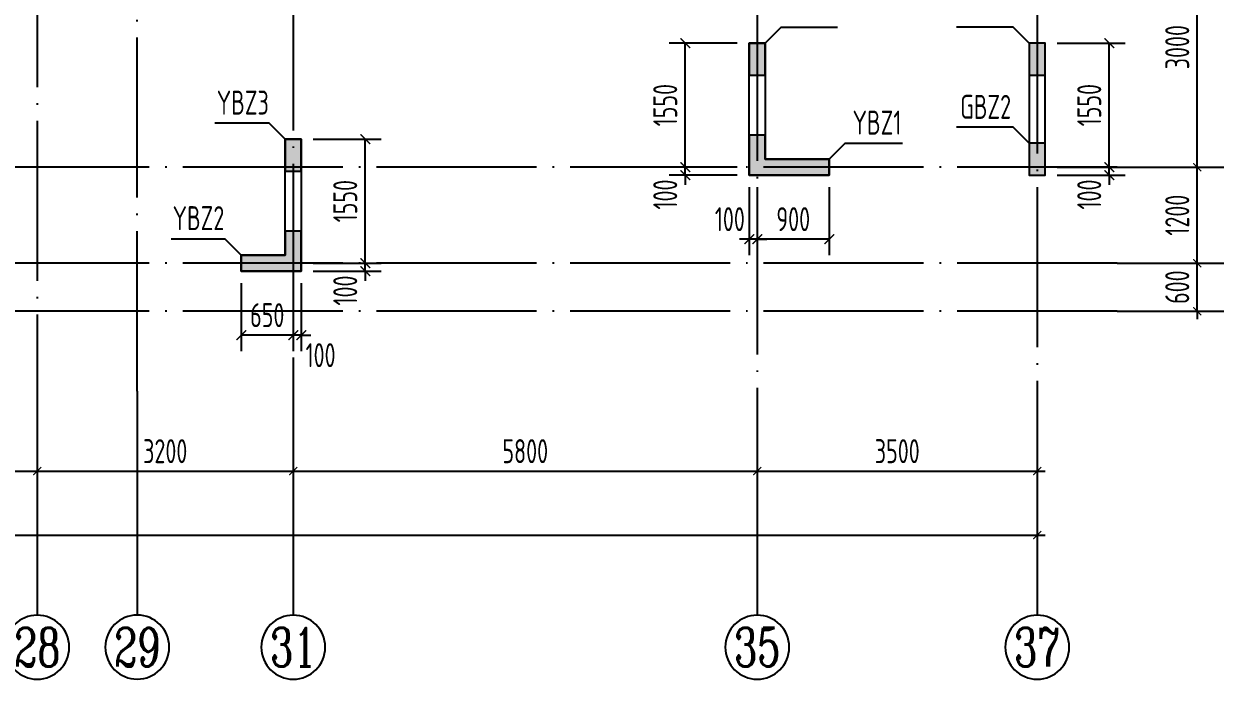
# Model space of a CAD drawing. Extents: x -668857 to 143095, y -247466 to 228182.
# Drawn here: x -289608 to -274717, y 58632 to 66824 of the extents above; entities that cross this region are included whole.
import ezdxf
from ezdxf.enums import TextEntityAlignment as Align

# ---------------------------------------------------------------- set-up
doc = ezdxf.new("R2010")
doc.units = 0
doc.header["$LTSCALE"] = 1000
doc.linetypes.add('DOTE', pattern=[2.42, 2, -0.2, 0.02, -0.2])
doc.layers.get('0').update_dxf_attribs({"linetype": 'CONTINUOUS'})
doc.layers.get('DEFPOINTS').update_dxf_attribs({"linetype": 'CONTINUOUS'})
for name, color, linetype in [('A-AXIS', 1, 'CONTINUOUS'), ('A-DOTE', 10, 'DOTE'), ('AXIS_NUM', 7, 'CONTINUOUS'), ('S-Q墙实线', 6, 'CONTINUOUS'), ('S-Q墙标注', 3, 'CONTINUOUS'), ('S-X详图填充', 252, 'CONTINUOUS'), ('S-X详图实线', 4, 'CONTINUOUS'), ('S-Y一般标注', 3, 'CONTINUOUS'), ('S-Z柱编号', 6, 'CONTINUOUS')]:
    doc.layers.add(name, color=color, linetype=linetype)
doc.styles.add('TSSD_Axis', font='complex.shx', dxfattribs={"width": 0.7, "bigfont": 'hztxt.shx'})
doc.styles.add('TSSD_DIMENSION', font='Tssdeng.shx', dxfattribs={"width": 0.7, "bigfont": 'tssdchn.shx'})
doc.styles.add('TSSD_REIN', font='tssdeng.shx', dxfattribs={"width": 0.7, "height": 300, "bigfont": 'tssdchn.shx'})
doc.styles.add('结构文字', font='zstxt.shx', dxfattribs={"width": 0.7, "bigfont": 'zshz.shx'})
doc.dimstyles.new('STRUCK', dxfattribs={"dimtxt": 400, "dimasz": 121, "dimexe": 200, "dimexo": 150, "dimgap": 115, "dimtad": 1, "dimdec": 0, "dimdsep": 46, "dimtxsty": '结构文字', "dimblk": 'ARCHTICK', "dimcen": 400, "dimclrd": 3, "dimclre": 3, "dimclrt": 7, "dimadec": 0, "dimazin": 0, "dimtfac": 1, "dimtdec": 0, "dimtix": 1, "dimtmove": 2, "dimatfit": 3, "dimldrblk": '_DIMX', "dimfxl": 0, "dimtolj": 1, "dimtzin": 0, "dimarcsym": 0})
doc.dimstyles.new('TSSD_100_100', dxfattribs={"dimtxt": 300, "dimasz": 100, "dimexe": 100, "dimexo": 250, "dimgap": 100, "dimtad": 1, "dimdec": 0, "dimzin": 0, "dimdsep": 46, "dimtxsty": 'TSSD_DIMENSION', "dimblk": 'ARCHTICK', "dimcen": 0, "dimdle": 100, "dimclrt": 7, "dimadec": 0, "dimazin": 0, "dimtfac": 1, "dimtdec": 0, "dimtix": 1, "dimtmove": 2, "dimatfit": 3, "dimldrblk": 'ARCHTICK', "dimfxl": 0, "dimtolj": 1, "dimtzin": 0, "dimarcsym": 0})

# ---------------------------------------------------------------- blocks, each defined once
blk = doc.blocks.new('_ArchTick')
at = {"color": 0, "linetype": 'ByBlock', "const_width": 0.15}
blk.add_lwpolyline([(-0.5, -0.5), (0.5, 0.5)], dxfattribs=at)
blk = doc.blocks.new('*D139')
at = {"layer": 'DEFPOINTS', "color": 0}
for p in [(42100, 3600), (45300, 3600), (45300, 2600)]:
    blk.add_point(p, dxfattribs=at)
at = {"layer": 'S-Y一般标注', "color": 0, "lineweight": -2}
for p, q in [((42100, 3350), (42100, 2500)), ((45300, 3350), (45300, 2500)), ((42000, 2600), (45400, 2600))]:
    blk.add_line(p, q, dxfattribs=at)
at = {"layer": 'S-Y一般标注', "color": 0, "lineweight": -2, "xscale": 100, "yscale": 100, "zscale": 100, "rotation": 180}
blk.add_blockref('_ArchTick', (42100, 2600), dxfattribs=at)
at = {"layer": 'S-Y一般标注', "color": 0, "lineweight": -2, "xscale": 100, "yscale": 100, "zscale": 100}
blk.add_blockref('_ArchTick', (45300, 2600), dxfattribs=at)
at = {"layer": 'S-Y一般标注', "color": 7, "insert": (43700, 2850), "char_height": 300, "attachment_point": 5, "style": 'TSSD_DIMENSION'}
blk.add_mtext('\\A1;3200', dxfattribs=at)
blk = doc.blocks.new('ts_axno')
at = {"color": 0, "linetype": 'ByBlock', "lineweight": -2}
blk.add_circle((0, 0), 0.5, dxfattribs=at)
at = {"color": 0, "linetype": 'ByBlock', "lineweight": -2, "style": 'TSSD_Axis', "width": 0.7}
blk.add_attdef('A', text='', height=0.6, dxfattribs=at).set_placement((0, 0), align=Align.MIDDLE_CENTER)
blk = doc.blocks.new('*D140')
at = {"layer": 'DEFPOINTS', "color": 0}
for p in [(45300, 3600), (51100, 3600), (51100, 2600)]:
    blk.add_point(p, dxfattribs=at)
at = {"layer": 'S-Y一般标注', "color": 0, "lineweight": -2}
for p, q in [((45300, 3350), (45300, 2500)), ((51100, 3350), (51100, 2500)), ((45200, 2600), (51200, 2600))]:
    blk.add_line(p, q, dxfattribs=at)
at = {"layer": 'S-Y一般标注', "color": 0, "lineweight": -2, "xscale": 100, "yscale": 100, "zscale": 100, "rotation": 180}
blk.add_blockref('_ArchTick', (45300, 2600), dxfattribs=at)
at = {"layer": 'S-Y一般标注', "color": 0, "lineweight": -2, "xscale": 100, "yscale": 100, "zscale": 100}
blk.add_blockref('_ArchTick', (51100, 2600), dxfattribs=at)
at = {"layer": 'S-Y一般标注', "color": 7, "insert": (48200, 2850), "char_height": 300, "attachment_point": 5, "style": 'TSSD_DIMENSION'}
blk.add_mtext('\\A1;5800', dxfattribs=at)
blk = doc.blocks.new('*D141')
at = {"layer": 'DEFPOINTS', "color": 0}
for p in [(51100, 3600), (54600, 3600), (54600, 2600)]:
    blk.add_point(p, dxfattribs=at)
at = {"layer": 'S-Y一般标注', "color": 0, "lineweight": -2}
for p, q in [((51100, 3350), (51100, 2500)), ((54600, 3350), (54600, 2500)), ((51000, 2600), (54700, 2600))]:
    blk.add_line(p, q, dxfattribs=at)
at = {"layer": 'S-Y一般标注', "color": 0, "lineweight": -2, "xscale": 100, "yscale": 100, "zscale": 100, "rotation": 180}
blk.add_blockref('_ArchTick', (51100, 2600), dxfattribs=at)
at = {"layer": 'S-Y一般标注', "color": 0, "lineweight": -2, "xscale": 100, "yscale": 100, "zscale": 100}
blk.add_blockref('_ArchTick', (54600, 2600), dxfattribs=at)
at = {"layer": 'S-Y一般标注', "color": 7, "insert": (52850, 2850), "char_height": 300, "attachment_point": 5, "style": 'TSSD_DIMENSION'}
blk.add_mtext('\\A1;3500', dxfattribs=at)
blk = doc.blocks.new('*D142')
at = {"layer": 'DEFPOINTS', "color": 0}
for p in [(4600, 3600), (54600, 3600), (54600, 1800)]:
    blk.add_point(p, dxfattribs=at)
at = {"layer": 'S-Y一般标注', "color": 0, "lineweight": -2}
for p, q in [((4600, 3350), (4600, 1700)), ((54600, 3350), (54600, 1700)), ((4500, 1800), (54700, 1800))]:
    blk.add_line(p, q, dxfattribs=at)
at = {"layer": 'S-Y一般标注', "color": 0, "lineweight": -2, "xscale": 100, "yscale": 100, "zscale": 100, "rotation": 180}
blk.add_blockref('_ArchTick', (4600, 1800), dxfattribs=at)
at = {"layer": 'S-Y一般标注', "color": 0, "lineweight": -2, "xscale": 100, "yscale": 100, "zscale": 100}
blk.add_blockref('_ArchTick', (54600, 1800), dxfattribs=at)
at = {"layer": 'S-Y一般标注', "color": 7, "insert": (29600, 2050), "char_height": 300, "attachment_point": 5, "style": 'TSSD_DIMENSION'}
blk.add_mtext('\\A1;50000', dxfattribs=at)
blk = doc.blocks.new('*D146')
at = {"layer": 'DEFPOINTS', "color": 0}
for p in [(38900, 3600), (42100, 3600), (42100, 2600)]:
    blk.add_point(p, dxfattribs=at)
at = {"layer": 'S-Y一般标注', "color": 0, "lineweight": -2}
for p, q in [((38900, 3350), (38900, 2500)), ((42100, 3350), (42100, 2500)), ((38800, 2600), (42200, 2600))]:
    blk.add_line(p, q, dxfattribs=at)
at = {"layer": 'S-Y一般标注', "color": 0, "lineweight": -2, "xscale": 100, "yscale": 100, "zscale": 100, "rotation": 180}
blk.add_blockref('_ArchTick', (38900, 2600), dxfattribs=at)
at = {"layer": 'S-Y一般标注', "color": 0, "lineweight": -2, "xscale": 100, "yscale": 100, "zscale": 100}
blk.add_blockref('_ArchTick', (42100, 2600), dxfattribs=at)
at = {"layer": 'S-Y一般标注', "color": 7, "insert": (40500, 2850), "char_height": 300, "attachment_point": 5, "style": 'TSSD_DIMENSION'}
blk.add_mtext('\\A1;3200', dxfattribs=at)
blk = doc.blocks.new('*D147')
at = {"layer": 'DEFPOINTS', "color": 0}
for p in [(55600, 5200), (56600, 5200), (55600, 4600)]:
    blk.add_point(p, dxfattribs=at)
at = {"layer": 'S-Y一般标注', "color": 0, "lineweight": -2}
for p, q in [((56600, 5200), (56600, 5300)), ((55850, 5200), (56700, 5200)), ((56600, 4600), (56600, 5200)), ((55850, 4600), (56700, 4600)), ((56600, 4600), (56600, 4500))]:
    blk.add_line(p, q, dxfattribs=at)
at = {"layer": 'S-Y一般标注', "color": 0, "lineweight": -2, "xscale": 100, "yscale": 100, "zscale": 100}
for p, rotation in [((56600, 5200), 270), ((56600, 4600), 90)]:
    blk.add_blockref('_ArchTick', p, dxfattribs=dict(at, rotation=rotation))
at = {"layer": 'S-Y一般标注', "color": 7, "insert": (56350, 4900), "char_height": 300, "attachment_point": 5, "rotation": 90, "style": 'TSSD_DIMENSION'}
blk.add_mtext('\\A1;600', dxfattribs=at)
blk = doc.blocks.new('*D153')
at = {"layer": 'DEFPOINTS', "color": 0}
for p in [(55600, 17150), (57400, 17150), (55600, 4600)]:
    blk.add_point(p, dxfattribs=at)
at = {"layer": 'S-Y一般标注', "color": 0, "lineweight": -2}
for p, q in [((55850, 17150), (57500, 17150)), ((57400, 4500), (57400, 17250)), ((55850, 4600), (57500, 4600))]:
    blk.add_line(p, q, dxfattribs=at)
at = {"layer": 'S-Y一般标注', "color": 0, "lineweight": -2, "xscale": 100, "yscale": 100, "zscale": 100}
for p, rotation in [((57400, 17150), 90), ((57400, 4600), 270)]:
    blk.add_blockref('_ArchTick', p, dxfattribs=dict(at, rotation=rotation))
at = {"layer": 'S-Y一般标注', "color": 7, "insert": (57150, 10875), "char_height": 300, "attachment_point": 5, "rotation": 90, "style": 'TSSD_DIMENSION'}
blk.add_mtext('\\A1;12550', dxfattribs=at)
blk = doc.blocks.new('*D155')
at = {"layer": 'DEFPOINTS', "color": 0}
for p in [(55600, 6400), (56600, 6400), (55600, 5200)]:
    blk.add_point(p, dxfattribs=at)
at = {"layer": 'S-Y一般标注', "color": 0, "lineweight": -2}
for p, q in [((56600, 5100), (56600, 6500)), ((55850, 6400), (56700, 6400)), ((55850, 5200), (56700, 5200))]:
    blk.add_line(p, q, dxfattribs=at)
at = {"layer": 'S-Y一般标注', "color": 0, "lineweight": -2, "xscale": 100, "yscale": 100, "zscale": 100}
for p, rotation in [((56600, 6400), 90), ((56600, 5200), 270)]:
    blk.add_blockref('_ArchTick', p, dxfattribs=dict(at, rotation=rotation))
at = {"layer": 'S-Y一般标注', "color": 7, "insert": (56350, 5800), "char_height": 300, "attachment_point": 5, "rotation": 90, "style": 'TSSD_DIMENSION'}
blk.add_mtext('\\A1;1200', dxfattribs=at)
blk = doc.blocks.new('*D156')
at = {"layer": 'DEFPOINTS', "color": 0}
for p in [(55600, 9400), (56600, 9400), (55600, 6400)]:
    blk.add_point(p, dxfattribs=at)
at = {"layer": 'S-Y一般标注', "color": 0, "lineweight": -2}
for p, q in [((55850, 9400), (56700, 9400)), ((56600, 6300), (56600, 9500)), ((55850, 6400), (56700, 6400))]:
    blk.add_line(p, q, dxfattribs=at)
at = {"layer": 'S-Y一般标注', "color": 0, "lineweight": -2, "xscale": 100, "yscale": 100, "zscale": 100}
for p, rotation in [((56600, 9400), 90), ((56600, 6400), 270)]:
    blk.add_blockref('_ArchTick', p, dxfattribs=dict(at, rotation=rotation))
at = {"layer": 'S-Y一般标注', "color": 7, "insert": (56350, 7900), "char_height": 300, "attachment_point": 5, "rotation": 90, "style": 'TSSD_DIMENSION'}
blk.add_mtext('\\A1;3000', dxfattribs=at)
blk = doc.blocks.new('*D1704')
at = {"layer": 'DEFPOINTS', "color": 0}
for p in [(-276841, 65032), (-276841, 64932), (-276041, 65032)]:
    blk.add_point(p, dxfattribs=at)
at = {"layer": 'S-Q墙标注', "color": 3, "lineweight": -2}
for p, q in [((-276041, 65032), (-276041, 65153)), ((-276691, 65032), (-275841, 65032)), ((-276691, 64932), (-275841, 64932)), ((-276041, 64932), (-276041, 65032)), ((-276041, 64932), (-276041, 64811))]:
    blk.add_line(p, q, dxfattribs=at)
at = {"layer": 'S-Q墙标注', "color": 3, "lineweight": -2, "xscale": 121, "yscale": 121, "zscale": 121}
for p, rotation in [((-276041, 65032), 270), ((-276041, 64932), 90)]:
    blk.add_blockref('_ArchTick', p, dxfattribs=dict(at, rotation=rotation))
at = {"layer": 'S-Q墙标注', "color": 7, "insert": (-276291, 64690), "char_height": 300, "attachment_point": 5, "rotation": 90, "style": 'TSSD_REIN'}
blk.add_mtext('\\A1;100', dxfattribs=at)
blk = doc.blocks.new('_DIMX')
blk.add_line((-150, 0), (150, 0))
at = {"const_width": 50}
blk.add_lwpolyline([(-70, -70), (70, 70)], dxfattribs=at)
blk = doc.blocks.new('*D1705')
at = {"layer": 'DEFPOINTS', "color": 0}
for p in [(-276841, 66582), (-276041, 66582), (-276841, 65032)]:
    blk.add_point(p, dxfattribs=at)
at = {"layer": 'S-Q墙标注', "color": 3, "lineweight": -2}
for p, q in [((-276691, 66582), (-275841, 66582)), ((-276041, 65032), (-276041, 66582)), ((-276691, 65032), (-275841, 65032))]:
    blk.add_line(p, q, dxfattribs=at)
at = {"layer": 'S-Q墙标注', "color": 3, "lineweight": -2, "xscale": 121, "yscale": 121, "zscale": 121}
for p, rotation in [((-276041, 66582), 90), ((-276041, 65032), 270)]:
    blk.add_blockref('_ArchTick', p, dxfattribs=dict(at, rotation=rotation))
at = {"layer": 'S-Q墙标注', "color": 7, "insert": (-276291, 65807), "char_height": 300, "attachment_point": 5, "rotation": 90, "style": 'TSSD_REIN'}
blk.add_mtext('\\A1;1550', dxfattribs=at)
blk = doc.blocks.new('*D1708')
at = {"layer": 'DEFPOINTS', "color": 0}
for p in [(-281341, 65032), (-280541, 65032), (-280541, 64932)]:
    blk.add_point(p, dxfattribs=at)
at = {"layer": 'S-Q墙标注', "color": 3, "lineweight": -2}
for p, q in [((-281341, 65032), (-281341, 65153)), ((-280691, 65032), (-281541, 65032)), ((-280691, 64932), (-281541, 64932)), ((-281341, 64932), (-281341, 65032)), ((-281341, 64932), (-281341, 64811))]:
    blk.add_line(p, q, dxfattribs=at)
at = {"layer": 'S-Q墙标注', "color": 3, "lineweight": -2, "xscale": 121, "yscale": 121, "zscale": 121}
for p, rotation in [((-281341, 65032), 270), ((-281341, 64932), 90)]:
    blk.add_blockref('_ArchTick', p, dxfattribs=dict(at, rotation=rotation))
at = {"layer": 'S-Q墙标注', "color": 7, "insert": (-281591, 64690), "char_height": 300, "attachment_point": 5, "rotation": 90, "style": 'TSSD_REIN'}
blk.add_mtext('\\A1;100', dxfattribs=at)
blk = doc.blocks.new('*D1709')
at = {"layer": 'DEFPOINTS', "color": 0}
for p in [(-281341, 66582), (-280541, 66582), (-280541, 65032)]:
    blk.add_point(p, dxfattribs=at)
at = {"layer": 'S-Q墙标注', "color": 3, "lineweight": -2}
for p, q in [((-280691, 66582), (-281541, 66582)), ((-281341, 65032), (-281341, 66582)), ((-280691, 65032), (-281541, 65032))]:
    blk.add_line(p, q, dxfattribs=at)
at = {"layer": 'S-Q墙标注', "color": 3, "lineweight": -2, "xscale": 121, "yscale": 121, "zscale": 121}
for p, rotation in [((-281341, 66582), 90), ((-281341, 65032), 270)]:
    blk.add_blockref('_ArchTick', p, dxfattribs=dict(at, rotation=rotation))
at = {"layer": 'S-Q墙标注', "color": 7, "insert": (-281591, 65807), "char_height": 300, "attachment_point": 5, "rotation": 90, "style": 'TSSD_REIN'}
blk.add_mtext('\\A1;1550', dxfattribs=at)
blk = doc.blocks.new('*D1710')
at = {"layer": 'DEFPOINTS', "color": 0}
for p in [(-280441, 64932), (-279541, 64932), (-280441, 64132)]:
    blk.add_point(p, dxfattribs=at)
at = {"layer": 'S-Q墙标注', "color": 3, "lineweight": -2}
for p, q in [((-280441, 64782), (-280441, 63932)), ((-279541, 64782), (-279541, 63932)), ((-279541, 64132), (-280441, 64132))]:
    blk.add_line(p, q, dxfattribs=at)
at = {"layer": 'S-Q墙标注', "color": 3, "lineweight": -2, "xscale": 121, "yscale": 121, "zscale": 121, "rotation": 180}
blk.add_blockref('_ArchTick', (-280441, 64132), dxfattribs=at)
at = {"layer": 'S-Q墙标注', "color": 3, "lineweight": -2, "xscale": 121, "yscale": 121, "zscale": 121}
blk.add_blockref('_ArchTick', (-279541, 64132), dxfattribs=at)
at = {"layer": 'S-Q墙标注', "color": 7, "insert": (-279991, 64382), "char_height": 300, "attachment_point": 5, "style": 'TSSD_REIN'}
blk.add_mtext('\\A1;900', dxfattribs=at)
blk = doc.blocks.new('*D1711')
at = {"layer": 'DEFPOINTS', "color": 0}
for p in [(-280541, 64932), (-280441, 64932), (-280541, 64132)]:
    blk.add_point(p, dxfattribs=at)
at = {"layer": 'S-Q墙标注', "color": 3, "lineweight": -2}
for p, q in [((-280541, 64782), (-280541, 63932)), ((-280441, 64782), (-280441, 63932)), ((-280541, 64132), (-280662, 64132)), ((-280441, 64132), (-280541, 64132)), ((-280441, 64132), (-280320, 64132))]:
    blk.add_line(p, q, dxfattribs=at)
at = {"layer": 'S-Q墙标注', "color": 3, "lineweight": -2, "xscale": 121, "yscale": 121, "zscale": 121}
blk.add_blockref('_ArchTick', (-280541, 64132), dxfattribs=at)
at = {"layer": 'S-Q墙标注', "color": 3, "lineweight": -2, "xscale": 121, "yscale": 121, "zscale": 121, "rotation": 180}
blk.add_blockref('_ArchTick', (-280441, 64132), dxfattribs=at)
at = {"layer": 'S-Q墙标注', "color": 7, "insert": (-280783, 64382), "char_height": 300, "attachment_point": 5, "style": 'TSSD_REIN'}
blk.add_mtext('\\A1;100', dxfattribs=at)
blk = doc.blocks.new('*D1712')
at = {"layer": 'DEFPOINTS', "color": 0}
for p in [(-286141, 63832), (-285341, 63832), (-286141, 63732)]:
    blk.add_point(p, dxfattribs=at)
at = {"layer": 'S-Q墙标注', "color": 3, "lineweight": -2}
for p, q in [((-285341, 63832), (-285341, 63953)), ((-285991, 63832), (-285141, 63832)), ((-285341, 63732), (-285341, 63832)), ((-285991, 63732), (-285141, 63732)), ((-285341, 63732), (-285341, 63611))]:
    blk.add_line(p, q, dxfattribs=at)
at = {"layer": 'S-Q墙标注', "color": 3, "lineweight": -2, "xscale": 121, "yscale": 121, "zscale": 121}
for p, rotation in [((-285341, 63832), 270), ((-285341, 63732), 90)]:
    blk.add_blockref('_ArchTick', p, dxfattribs=dict(at, rotation=rotation))
at = {"layer": 'S-Q墙标注', "color": 7, "insert": (-285591, 63490), "char_height": 300, "attachment_point": 5, "rotation": 90, "style": 'TSSD_REIN'}
blk.add_mtext('\\A1;100', dxfattribs=at)
blk = doc.blocks.new('*D1713')
at = {"layer": 'DEFPOINTS', "color": 0}
for p in [(-286141, 65382), (-285341, 65382), (-286141, 63832)]:
    blk.add_point(p, dxfattribs=at)
at = {"layer": 'S-Q墙标注', "color": 3, "lineweight": -2}
for p, q in [((-285991, 65382), (-285141, 65382)), ((-285341, 63832), (-285341, 65382)), ((-285991, 63832), (-285141, 63832))]:
    blk.add_line(p, q, dxfattribs=at)
at = {"layer": 'S-Q墙标注', "color": 3, "lineweight": -2, "xscale": 121, "yscale": 121, "zscale": 121}
for p, rotation in [((-285341, 65382), 90), ((-285341, 63832), 270)]:
    blk.add_blockref('_ArchTick', p, dxfattribs=dict(at, rotation=rotation))
at = {"layer": 'S-Q墙标注', "color": 7, "insert": (-285591, 64607), "char_height": 300, "attachment_point": 5, "rotation": 90, "style": 'TSSD_REIN'}
blk.add_mtext('\\A1;1550', dxfattribs=at)
blk = doc.blocks.new('*D1714')
at = {"layer": 'DEFPOINTS', "color": 0}
for p in [(-286241, 63732), (-286141, 63732), (-286241, 62932)]:
    blk.add_point(p, dxfattribs=at)
at = {"layer": 'S-Q墙标注', "color": 3, "lineweight": -2}
for p, q in [((-286241, 63582), (-286241, 62732)), ((-286141, 63582), (-286141, 62732)), ((-286241, 62932), (-286362, 62932)), ((-286141, 62932), (-286241, 62932)), ((-286141, 62932), (-286020, 62932))]:
    blk.add_line(p, q, dxfattribs=at)
at = {"layer": 'S-Q墙标注', "color": 3, "lineweight": -2, "xscale": 121, "yscale": 121, "zscale": 121}
blk.add_blockref('_ArchTick', (-286241, 62932), dxfattribs=at)
at = {"layer": 'S-Q墙标注', "color": 3, "lineweight": -2, "xscale": 121, "yscale": 121, "zscale": 121, "rotation": 180}
blk.add_blockref('_ArchTick', (-286141, 62932), dxfattribs=at)
at = {"layer": 'S-Q墙标注', "color": 7, "insert": (-285899, 62682), "char_height": 300, "attachment_point": 5, "style": 'TSSD_REIN'}
blk.add_mtext('\\A1;100', dxfattribs=at)
blk = doc.blocks.new('*D1715')
at = {"layer": 'DEFPOINTS', "color": 0}
for p in [(-286891, 63732), (-286241, 63732), (-286891, 62932)]:
    blk.add_point(p, dxfattribs=at)
at = {"layer": 'S-Q墙标注', "color": 3, "lineweight": -2}
for p, q in [((-286891, 63582), (-286891, 62732)), ((-286241, 63582), (-286241, 62732)), ((-286241, 62932), (-286891, 62932))]:
    blk.add_line(p, q, dxfattribs=at)
at = {"layer": 'S-Q墙标注', "color": 3, "lineweight": -2, "xscale": 121, "yscale": 121, "zscale": 121, "rotation": 180}
blk.add_blockref('_ArchTick', (-286891, 62932), dxfattribs=at)
at = {"layer": 'S-Q墙标注', "color": 3, "lineweight": -2, "xscale": 121, "yscale": 121, "zscale": 121}
blk.add_blockref('_ArchTick', (-286241, 62932), dxfattribs=at)
at = {"layer": 'S-Q墙标注', "color": 7, "insert": (-286566, 63182), "char_height": 300, "attachment_point": 5, "style": 'TSSD_REIN'}
blk.add_mtext('\\A1;650', dxfattribs=at)
blk = doc.blocks.new('20210726.16395156')
at = {"layer": 'A-AXIS'}
for p, q in [((55600, 6400), (58400, 6400)), ((55600, 5200), (58400, 5200)), ((55600, 4600), (58400, 4600)), ((42100, 3600), (42100, 800)), ((43350, 3600.3), (43350, 800.3)), ((45300, 3600), (45300, 800)), ((51100, 3600), (51100, 800)), ((54600, 3600), (54600, 800))]:
    blk.add_line(p, q, dxfattribs=at)
at = {"layer": 'A-DOTE'}
for p, q in [((54600, 18249.9), (54600, 3600)), ((45299.8, 13700), (45300, 3600)), ((43350, 3600.2), (43350, 11500)), ((51100, 10900), (51100, 3600)), ((42100, 9400), (42100, 3600)), ((55600, 6400), (3600, 6400)), ((55600, 5200), (3600, 5200)), ((55600, 4600), (3600, 4600))]:
    blk.add_line(p, q, dxfattribs=at)
at = {"layer": 'A-AXIS'}
ref = blk.add_blockref('ts_axno', (42100, 400), dxfattribs=dict(at, xscale=-800, yscale=800, zscale=800, rotation=180))
ref.add_attrib('19', '28', dxfattribs={"layer": 'AXIS_NUM', "height": 480, "style": 'TSSD_Axis', "width": 0.7}).set_placement((42100, 400), align=Align.MIDDLE_CENTER)
ref = blk.add_blockref('ts_axno', (43350, 400.3), dxfattribs=dict(at, xscale=-800, yscale=800, zscale=800, rotation=180))
ref.add_attrib('5', '29', dxfattribs={"layer": 'AXIS_NUM', "height": 480, "style": 'TSSD_Axis', "width": 0.7}).set_placement((43350, 400.3), align=Align.MIDDLE_CENTER)
ref = blk.add_blockref('ts_axno', (45300, 400), dxfattribs=dict(at, xscale=-800, yscale=800, zscale=800, rotation=180))
ref.add_attrib('19', '31', dxfattribs={"layer": 'AXIS_NUM', "height": 480, "style": 'TSSD_Axis', "width": 0.7}).set_placement((45300, 400), align=Align.MIDDLE_CENTER)
ref = blk.add_blockref('ts_axno', (51100, 400), dxfattribs=dict(at, xscale=-800, yscale=800, zscale=800, rotation=180))
ref.add_attrib('22', '35', dxfattribs={"layer": 'AXIS_NUM', "height": 480, "style": 'TSSD_Axis', "width": 0.7}).set_placement((51100, 400), align=Align.MIDDLE_CENTER)
ref = blk.add_blockref('ts_axno', (54600, 400), dxfattribs=dict(at, xscale=-800, yscale=800, zscale=800, rotation=180))
ref.add_attrib('23', '37', dxfattribs={"layer": 'AXIS_NUM', "height": 480, "style": 'TSSD_Axis', "width": 0.7}).set_placement((54600, 400), align=Align.MIDDLE_CENTER)
at = {"layer": 'S-Y一般标注'}
for base, p1, p2, picture, middle in [((57400, 17150), (55600, 4600), (55600, 17150), '*D153', (57150, 10875)), ((56600, 9400), (55600, 6400), (55600, 9400), '*D156', (56350, 7900)), ((56600, 6400), (55600, 5200), (55600, 6400), '*D155', (56350, 5800)), ((56600, 5200), (55600, 4600), (55600, 5200), '*D147', (56350, 4900))]:
    dim = blk.add_linear_dim(base=base, p1=p1, p2=p2, angle=90, dimstyle='TSSD_100_100', dxfattribs=at)
    dim.commit()
    dim.dimension.update_dxf_attribs({"geometry": picture, "text_midpoint": middle})
for base, p1, p2, picture, middle in [((54600, 1800), (4600, 3600), (54600, 3600), '*D142', (29600, 2050)), ((42100, 2600.1), (38900, 3600.1), (42100, 3600.1), '*D146', (40500, 2850.1)), ((45300, 2600.1), (42100, 3600.1), (45300, 3600.1), '*D139', (43700, 2850.1)), ((51100, 2600), (45300, 3600), (51100, 3600), '*D140', (48200, 2850)), ((54600, 2600), (51100, 3600), (54600, 3600), '*D141', (52850, 2850))]:
    dim = blk.add_linear_dim(base=base, p1=p1, p2=p2, dimstyle='TSSD_100_100', dxfattribs=at)
    dim.commit()
    dim.dimension.update_dxf_attribs({"geometry": picture, "text_midpoint": middle})

msp = doc.modelspace()

# ---------------------------------------------------------------- hatches: boundary and pattern name
at = {"layer": 'S-X详图填充'}
h = msp.add_hatch(color=256, dxfattribs=at)
h.dxf.hatch_style = 1
h.paths.add_polyline_path([(-280540.77, 66182.08), (-280340.77, 66182.08), (-280340.77, 66582.08), (-280540.77, 66582.08)])
h = msp.add_hatch(color=256, dxfattribs=at)
h.dxf.hatch_style = 1
h.paths.add_polyline_path([(-277040.74, 66180.37), (-276840.74, 66180.37), (-276840.74, 66580.37), (-277040.74, 66580.37)])
h = msp.add_hatch(color=256, dxfattribs=at)
h.dxf.hatch_style = 1
h.paths.add_polyline_path([(-286340.77, 64982.07), (-286140.77, 64982.07), (-286140.77, 65382.07), (-286340.77, 65382.07)])
h = msp.add_hatch(color=256, dxfattribs=at)
h.dxf.hatch_style = 1
h.paths.add_polyline_path([(-280340.77, 65432.08), (-280540.77, 65432.08), (-280540.77, 64932.08), (-279540.77, 64932.08), (-279540.77, 65132.08), (-280340.77, 65132.08)])
h = msp.add_hatch(color=256, dxfattribs=at)
h.dxf.hatch_style = 1
h.paths.add_polyline_path([(-276840.74, 65332.08), (-277040.74, 65332.08), (-277040.74, 64932.08), (-276840.74, 64932.08)])
h = msp.add_hatch(color=256, dxfattribs=at)
h.dxf.hatch_style = 1
h.paths.add_polyline_path([(-286140.77, 64232.07), (-286340.77, 64232.07), (-286340.77, 63932.07), (-286890.76, 63932.07), (-286890.76, 63732.07), (-286140.77, 63732.07)])

# ---------------------------------------------------------------- linework, layer by layer
at = {"layer": 'S-Q墙实线'}
msp.add_lwpolyline([(-279640.75, 65132.08), (-279540.77, 65132.08), (-279540.77, 64932.08), (-279640.75, 64932.08), (-280540.77, 64932.08), (-280540.77, 66582.08), (-280340.77, 66582.08), (-280340.77, 65132.08), (-279640.75, 65132.08)], dxfattribs=at)
for points in [[(-276840.74, 64932.08), (-276840.74, 66580.37), (-277040.74, 66580.37), (-277040.74, 64932.08)], [(-286140.77, 63732.07), (-286890.76, 63732.07), (-286890.76, 63932.07), (-286340.77, 63932.07), (-286340.77, 65032.08), (-286340.77, 65382.07), (-286140.77, 65382.07), (-286140.77, 65032.08)]]:
    msp.add_lwpolyline(points, close=True, dxfattribs=at)
at = {"layer": 'S-X详图实线'}
for points in [[(-280540.77, 66182.08), (-280340.77, 66182.08), (-280340.77, 66582.08), (-280540.77, 66582.08), (-280540.77, 66182.08)], [(-277040.74, 66180.37), (-276840.74, 66180.37), (-276840.74, 66580.37), (-277040.74, 66580.37), (-277040.74, 66180.37)], [(-286340.77, 64982.07), (-286140.77, 64982.07), (-286140.77, 65382.07), (-286340.77, 65382.07), (-286340.77, 64982.07)], [(-280340.77, 65432.08), (-280540.77, 65432.08), (-280540.77, 64932.08), (-279540.77, 64932.08), (-279540.77, 65132.08), (-280340.77, 65132.08), (-280340.77, 65432.08)], [(-276840.74, 65332.08), (-277040.74, 65332.08), (-277040.74, 64932.08), (-276840.74, 64932.08), (-276840.74, 65332.08)], [(-286140.77, 64232.07), (-286340.77, 64232.07), (-286340.77, 63932.07), (-286890.76, 63932.07), (-286890.76, 63732.07), (-286140.77, 63732.07), (-286140.77, 64232.07)]]:
    msp.add_lwpolyline(points, close=True, dxfattribs=at)
at = {"layer": 'S-Z柱编号', "color": 7}
for points in [[(-280340.74, 66582.08), (-280140.74, 66782.08), (-279436.87, 66782.08)], [(-277040.74, 66582.04), (-277240.74, 66782.04), (-277948.13, 66782.04)], [(-286340.74, 65382.07), (-286540.74, 65582.07), (-287219.35, 65582.07)], [(-277040.74, 65332.08), (-277240.74, 65532.08), (-277948.13, 65532.08)], [(-279540.74, 65132.08), (-279340.74, 65332.08), (-278625.53, 65332.08)], [(-286890.73, 63932.07), (-287090.73, 64132.07), (-287768.59, 64132.07)]]:
    msp.add_lwpolyline(points, dxfattribs=at)

# ---------------------------------------------------------------- block references
at = {"layer": 'A-DOTE'}
msp.add_blockref('20210726.16395156', (-331540.73, 58632.03), dxfattribs=at)

# ---------------------------------------------------------------- texts
at = {"layer": 'S-Z柱编号', "color": 7, "style": 'TSSD_REIN', "width": 0.7}
for s, p in [('YBZ3', (-287196.35, 65598.82)), ('GBZ2', (-277903.57, 65545.82)), ('YBZ1', (-279248.82, 65348.92)), ('YBZ2', (-287748.65, 64154.47))]:
    msp.add_text(s, height=300, dxfattribs=at).set_placement(p, align=Align.BOTTOM_LEFT)

# ---------------------------------------------------------------- dimensions: what is measured, and where the dimension line sits
at = {"layer": 'S-Q墙标注'}
for base, p1, p2, angle, picture, middle in [((-281340.74, 66582.08), (-280540.74, 65032.08), (-280540.74, 66582.08), 90, '*D1709', (-281590.74, 65807.08)), ((-276040.74, 66582.04), (-276840.74, 65032.08), (-276840.74, 66582.04), 90, '*D1705', (-276290.74, 65807.06)), ((-285340.74, 65382.07), (-286140.74, 63832.08), (-286140.74, 65382.07), 90, '*D1713', (-285590.74, 64607.07)), ((-280440.73, 64132.08), (-279540.74, 64932.08), (-280440.73, 64932.08), 180, '*D1710', (-279990.74, 64382.08)), ((-286890.73, 62932.07), (-286240.77, 63732.07), (-286890.73, 63732.07), 180, '*D1715', (-286565.75, 63182.07))]:
    dim = msp.add_linear_dim(base=base, p1=p1, p2=p2, angle=angle, dimstyle='STRUCK', override={"dimtxt": 300, "dimgap": 100, "dimtxsty": 'TSSD_REIN'}, dxfattribs=at)
    dim.commit()
    dim.dimension.update_dxf_attribs({"geometry": picture, "text_midpoint": middle})
for base, p1, p2, angle, picture, middle in [((-281340.74, 65032.08), (-280540.74, 64932.08), (-280540.74, 65032.08), 90, '*D1708', (-281590.74, 64690.15)), ((-276040.74, 65032.08), (-276840.74, 64932.08), (-276840.74, 65032.08), 90, '*D1704', (-276290.74, 64690.15)), ((-280540.74, 64132.08), (-280440.73, 64932.08), (-280540.74, 64932.08), 180, '*D1711', (-280782.67, 64382.08)), ((-285340.74, 63832.08), (-286140.74, 63732.07), (-286140.74, 63832.08), 90, '*D1712', (-285590.74, 63490.15)), ((-286240.77, 62932.07), (-286140.74, 63732.07), (-286240.77, 63732.07), 180, '*D1714', (-285898.82, 62682.07))]:
    dim = msp.add_linear_dim(base=base, p1=p1, p2=p2, angle=angle, dimstyle='STRUCK', override={"dimtxt": 300, "dimgap": 100, "dimtxsty": 'TSSD_REIN'}, dxfattribs=at)
    dim.commit()
    dim.dimension.update_dxf_attribs({"geometry": picture, "text_midpoint": middle, "dimtype": 160})

doc.saveas('drawing.dxf')
